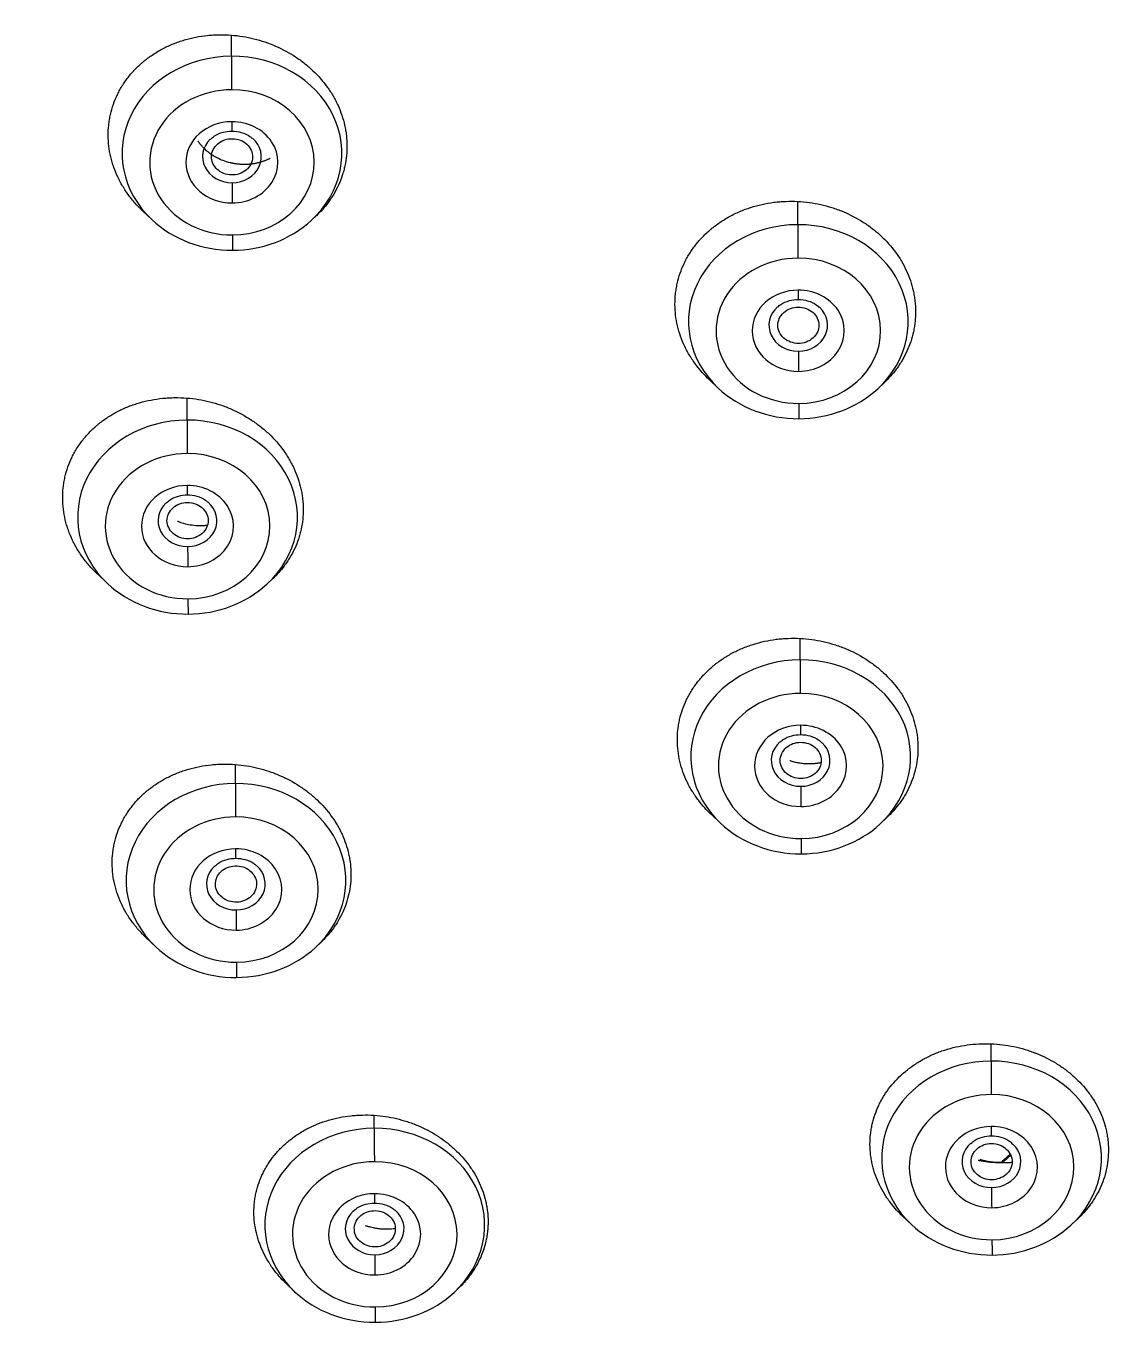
# Model space of a CAD drawing. Header units: millimetres. Extents: x 2433 to 4809, y -10272 to -6912.
# Drawn here: x 3208.1 to 3226.53, y -8405.67 to -8383.45 of the extents above; entities that cross this region are included whole.
import ezdxf

# ---------------------------------------------------------------- set-up
doc = ezdxf.new("R2010")
doc.units = ezdxf.units.MM
doc.layers.add('DIM', color=3, linetype='Continuous', lineweight=13)
doc.styles.add('ARIAL', font='arial.ttf')
doc.dimstyles.get("Standard").update_dxf_attribs({"dimtxt": 15, "dimasz": 15, "dimexe": 0.18, "dimexo": 0.0625, "dimgap": 4, "dimtad": 0, "dimtih": 1, "dimtoh": 1, "dimdec": 1, "dimdsep": 46, "dimtxsty": 'ARIAL', "dimcen": 0, "dimclrd": 3, "dimclre": 3, "dimclrt": 3, "dimadec": 0, "dimazin": 0, "dimtfac": 1, "dimtdec": 1, "dimtofl": 0, "dimtmove": 0, "dimatfit": 3, "dimfxl": 1, "dimtolj": 1, "dimtzin": 0, "dimarcsym": 0})

# ---------------------------------------------------------------- blocks, each defined once
blk = doc.blocks.new('*D43')
at = {"layer": 'Defpoints', "color": 0, "transparency": 16777216}
for p in [(3193.999, -7897.186), (3599.118, -9941.356), (3679.627, -9941.356)]:
    blk.add_point(p, dxfattribs=at)
at = {"layer": 'DIM', "color": 3, "lineweight": -2, "transparency": 16777216}
for p, q in [((3194.062, -7897.186), (3679.807, -7897.186)), ((3679.627, -7915.186), (3679.627, -8902.472)), ((3679.627, -9923.356), (3679.627, -8936.071)), ((3599.18, -9941.356), (3679.807, -9941.356))]:
    blk.add_line(p, q, dxfattribs=at)
at = {"layer": 'DIM', "color": 3, "transparency": 16777216}
for points in [[(3676.627, -7915.186), (3682.627, -7915.186), (3679.627, -7897.186)], [(3676.627, -9923.356), (3682.627, -9923.356), (3679.627, -9941.356)]]:
    blk.add_solid(points, dxfattribs=at)
at = {"layer": 'DIM', "color": 3, "transparency": 16777216, "insert": (3679.627, -8919.271), "char_height": 18, "attachment_point": 5, "style": 'ARIAL'}
blk.add_mtext('\\A1;(2280)', dxfattribs=at)

msp = doc.modelspace()

# ---------------------------------------------------------------- linework, layer by layer
at = {"linetype": 'Continuous', "lineweight": 13}
for p, q in [((3211.598, -8383.961), (3211.598, -8383.6)), ((3221.235, -8386.827), (3221.234, -8386.431)), ((3210.842, -8390.153), (3210.842, -8389.778)), ((3221.276, -8394.234), (3221.275, -8393.869)), ((3211.666, -8396.338), (3211.665, -8396.015)), ((3224.523, -8401.064), (3224.523, -8400.769)), ((3214.028, -8402.207), (3214.027, -8401.985)), ((3224.858, -8402.667), (3224.735, -8402.777))]:
    msp.add_line(p, q, dxfattribs=at)
at = {"linetype": 'Continuous', "lineweight": 18}
for p, q in [((3210.095, -8386.601), (3210.244, -8386.741)), ((3212.97, -8386.741), (3213.041, -8386.675)), ((3219.731, -8389.467), (3219.881, -8389.608)), ((3222.607, -8389.608), (3222.703, -8389.519)), ((3209.322, -8392.777), (3209.488, -8392.934)), ((3212.214, -8392.934), (3212.299, -8392.855)), ((3219.764, -8396.867), (3219.922, -8397.015)), ((3222.648, -8397.015), (3222.751, -8396.919)), ((3210.154, -8398.971), (3210.312, -8399.119)), ((3213.038, -8399.119), (3213.117, -8399.045)), ((3224.85, -8402.651), (3224.706, -8402.779)), ((3223.025, -8403.708), (3223.169, -8403.845)), ((3225.895, -8403.845), (3225.999, -8403.748)), ((3212.546, -8404.868), (3212.674, -8404.988)), ((3215.4, -8404.988), (3215.46, -8404.931))]:
    msp.add_line(p, q, dxfattribs=at)
at = {"linetype": 'Continuous', "lineweight": 13}
for centre, major_axis, ratio, start_param, end_param in [((3211.607, -8385.611), (-1.87, 0), 0.882948, 4.717224, 7.037094), ((3211.607, -8385.611), (-1.87, 0), 0.882948, 2.377964, 4.717224), ((3211.601, -8384.295), (0.002, -0.5), 0.00227, 3.979346, 5.201076), ((3211.607, -8385.766), (1.4, 0), 0.882948, 1.575631, 4.717224), ((3211.607, -8385.766), (1.4, 0), 0.882948, 4.717224, 7.858816), ((3211.606, -8385.765), (-0.783, 0), 0.882948, 4.717224, 7.858816), ((3211.606, -8385.765), (-0.783, 0), 0.882948, 1.575631, 4.717224), ((3211.602, -8384.933), (0.001, -0.3), 0.00227, 5.201076, 6.276176), ((3211.61, -8386.315), (-0.001, 0.3), 0.00227, 0.828524, 2.059484), ((3221.244, -8388.478), (-1.87, 0), 0.882948, 4.717224, 7.037094), ((3221.244, -8388.478), (-1.87, 0), 0.882948, 2.377964, 4.717224), ((3221.237, -8387.162), (0.002, -0.5), 0.00227, 3.979346, 5.201076), ((3211.614, -8386.767), (-0.002, 0.5), 0.00227, 2.059484, 3.281214), ((3221.244, -8388.633), (1.4, 0), 0.882948, 1.575631, 4.717224), ((3221.244, -8388.633), (1.4, 0), 0.882948, 4.717224, 7.858816), ((3221.243, -8388.632), (-0.783, 0), 0.882948, 4.717224, 7.858816), ((3221.243, -8388.632), (-0.783, 0), 0.882948, 1.575631, 4.717224), ((3221.239, -8387.8), (0.001, -0.3), 0.00227, 5.201076, 6.276176), ((3221.247, -8389.182), (-0.001, 0.3), 0.00227, 0.828524, 2.059484), ((3221.251, -8389.634), (-0.002, 0.5), 0.00227, 2.059484, 3.281214), ((3210.851, -8391.804), (-1.87, 0), 0.882948, 4.717224, 7.037094), ((3210.851, -8391.804), (-1.87, 0), 0.882948, 2.377964, 4.717224), ((3210.845, -8390.487), (0.002, -0.5), 0.00227, 3.979346, 5.201076), ((3210.851, -8391.958), (1.4, 0), 0.882948, 1.575631, 4.717224), ((3210.851, -8391.958), (1.4, 0), 0.882948, 4.717224, 7.858816), ((3210.85, -8391.957), (-0.783, 0), 0.882948, 4.717224, 7.858816), ((3210.85, -8391.957), (-0.783, 0), 0.882948, 1.575631, 4.717224), ((3210.846, -8391.125), (0.001, -0.3), 0.00227, 5.201076, 6.276176), ((3210.854, -8392.508), (-0.001, 0.3), 0.00227, 0.828524, 2.059484), ((3210.858, -8392.959), (-0.002, 0.5), 0.00227, 2.059484, 3.281214), ((3221.285, -8395.885), (-1.87, 0), 0.882948, 4.717224, 7.037094), ((3221.285, -8395.885), (-1.87, 0), 0.882948, 2.377964, 4.717224), ((3221.278, -8394.569), (0.002, -0.5), 0.00227, 3.979346, 5.201076), ((3221.285, -8396.04), (1.4, 0), 0.882948, 1.575631, 4.717224), ((3221.285, -8396.04), (1.4, 0), 0.882948, 4.717224, 7.858816), ((3221.283, -8396.039), (-0.783, 0), 0.882948, 4.717224, 7.858816), ((3221.283, -8396.039), (-0.783, 0), 0.882948, 1.575631, 4.717224), ((3221.279, -8395.207), (0.001, -0.3), 0.00227, 5.201076, 6.276176), ((3211.675, -8397.989), (-1.87, 0), 0.882948, 4.717224, 7.037094), ((3211.675, -8397.989), (-1.87, 0), 0.882948, 2.377964, 4.717224), ((3211.668, -8396.673), (0.002, -0.5), 0.00227, 3.979346, 5.201076), ((3221.287, -8396.589), (-0.001, 0.3), 0.00227, 0.828524, 2.059484), ((3211.675, -8398.144), (1.4, 0), 0.882948, 1.575631, 4.717224), ((3211.675, -8398.144), (1.4, 0), 0.882948, 4.717224, 7.858816), ((3221.292, -8397.041), (-0.002, 0.5), 0.00227, 2.059484, 3.281214), ((3211.673, -8398.143), (-0.783, 0), 0.882948, 4.717224, 7.858816), ((3211.673, -8398.143), (-0.783, 0), 0.882948, 1.575631, 4.717224), ((3211.669, -8397.311), (0.001, -0.3), 0.00227, 5.201076, 6.276176), ((3211.677, -8398.693), (-0.001, 0.3), 0.00227, 0.828524, 2.059484), ((3211.682, -8399.145), (-0.002, 0.5), 0.00227, 2.059484, 3.281214), ((3224.532, -8402.714), (-1.87, 0), 0.882948, 4.717224, 7.037094), ((3224.532, -8402.714), (-1.87, 0), 0.882948, 2.377964, 4.717224), ((3224.526, -8401.398), (0.002, -0.5), 0.00227, 3.979346, 5.201076), ((3224.532, -8402.869), (1.4, 0), 0.882948, 4.717224, 7.858816), ((3224.532, -8402.869), (1.4, 0), 0.882948, 1.575631, 4.717224), ((3214.037, -8403.858), (-1.87, 0), 0.882948, 4.717224, 7.037094), ((3214.037, -8403.858), (-1.87, 0), 0.882948, 2.377964, 4.717224), ((3214.03, -8402.541), (0.002, -0.5), 0.00227, 3.979346, 5.201076), ((3224.53, -8402.868), (-0.783, 0), 0.882948, 4.717224, 7.858816), ((3224.53, -8402.868), (-0.783, 0), 0.882948, 1.575631, 4.717224), ((3224.527, -8402.036), (0.001, -0.3), 0.00227, 5.201076, 6.276176), ((3214.037, -8404.012), (1.4, 0), 0.882948, 1.575631, 4.717224), ((3214.037, -8404.012), (1.4, 0), 0.882948, 4.717224, 7.858816), ((3214.035, -8404.012), (-0.783, 0), 0.882948, 4.717224, 7.858816), ((3214.035, -8404.012), (-0.783, 0), 0.882948, 1.575631, 4.717224), ((3214.031, -8403.18), (0.001, -0.3), 0.00227, 5.201076, 6.276176), ((3224.534, -8403.419), (-0.001, 0.3), 0.00227, 0.828524, 2.059484), ((3224.539, -8403.87), (-0.002, 0.5), 0.00227, 2.059484, 3.281214), ((3214.039, -8404.562), (-0.001, 0.3), 0.00227, 0.828524, 2.059484), ((3214.044, -8405.013), (-0.002, 0.5), 0.00227, 2.059484, 3.281214)]:
    msp.add_ellipse(centre, major_axis=major_axis, ratio=ratio, start_param=start_param, end_param=end_param, dxfattribs=at)
at = {"linetype": 'Continuous', "lineweight": 18}
for centre, major_axis, start_param, end_param in [((3211.606, -8385.671), (-0.5, 0), 5.53772, 7.858816), ((3211.606, -8385.671), (-0.5, 0), 1.575631, 3.936194), ((3211.607, -8385.611), (-1.87, 0), 0.753908, 1.575631), ((3211.607, -8385.611), (-1.87, 0), 1.575631, 2.377964), ((3221.243, -8388.538), (0.5, 0), 2.349395, 4.717224), ((3221.243, -8388.538), (0.5, 0), 4.717224, 7.03081), ((3221.244, -8388.478), (-1.87, 0), 0.753908, 1.575631), ((3221.244, -8388.478), (-1.87, 0), 1.575631, 2.377964), ((3210.85, -8391.864), (-0.5, 0), 5.53772, 7.858816), ((3210.85, -8391.864), (-0.5, 0), 1.575631, 3.936194), ((3210.851, -8391.804), (-1.87, 0), 0.753908, 1.575631), ((3210.851, -8391.804), (-1.87, 0), 1.575631, 2.377964), ((3221.283, -8395.945), (0.5, 0), 2.349395, 4.717224), ((3221.283, -8395.945), (0.5, 0), 4.717224, 7.03081), ((3221.285, -8395.885), (-1.87, 0), 0.753908, 1.575631), ((3221.285, -8395.885), (-1.87, 0), 1.575631, 2.377964), ((3211.673, -8398.049), (-0.5, 0), 5.53772, 7.858816), ((3211.673, -8398.049), (-0.5, 0), 1.575631, 3.936194), ((3211.675, -8397.989), (-1.87, 0), 0.753908, 1.575631), ((3211.675, -8397.989), (-1.87, 0), 1.575631, 2.377964), ((3224.53, -8402.775), (0.5, 0), 2.349395, 4.717224), ((3224.53, -8402.775), (0.5, 0), 4.717224, 7.03081), ((3214.035, -8403.918), (-0.5, 0), 5.53772, 7.858816), ((3214.035, -8403.918), (-0.5, 0), 1.575631, 3.936194), ((3224.532, -8402.714), (-1.87, 0), 0.753908, 1.575631), ((3224.532, -8402.714), (-1.87, 0), 1.575631, 2.377964), ((3214.037, -8403.858), (-1.87, 0), 0.753908, 1.575631), ((3214.037, -8403.858), (-1.87, 0), 1.575631, 2.377964)]:
    msp.add_ellipse(centre, major_axis=major_axis, ratio=0.882948, start_param=start_param, end_param=end_param, dxfattribs=at)
for points, knots in [([(3210.094, -8386.6), (3210.059, -8386.567), (3209.98, -8386.487), (3209.908, -8386.402), (3209.849, -8386.325), (3209.83, -8386.299), (3209.793, -8386.245), (3209.776, -8386.218), (3209.726, -8386.136), (3209.666, -8386.025), (3209.618, -8385.91), (3209.587, -8385.822), (3209.572, -8385.778), (3209.56, -8385.733), (3209.552, -8385.703), (3209.548, -8385.688), (3209.53, -8385.613), (3209.509, -8385.492), (3209.498, -8385.311), (3209.503, -8385.191), (3209.513, -8385.1), (3209.517, -8385.07), (3209.527, -8385.01), (3209.533, -8384.981), (3209.553, -8384.893), (3209.586, -8384.777), (3209.632, -8384.666), (3209.672, -8384.584), (3209.686, -8384.557), (3209.715, -8384.504), (3209.731, -8384.477), (3209.78, -8384.4), (3209.851, -8384.3), (3209.933, -8384.208), (3209.998, -8384.142), (3210.032, -8384.11), (3210.068, -8384.079), (3210.092, -8384.058), (3210.104, -8384.048), (3210.165, -8383.998), (3210.268, -8383.923), (3210.433, -8383.827), (3210.551, -8383.772), (3210.642, -8383.735), (3210.673, -8383.724), (3210.736, -8383.702), (3210.767, -8383.692), (3210.862, -8383.664), (3210.99, -8383.632), (3211.122, -8383.613), (3211.223, -8383.602), (3211.256, -8383.599), (3211.324, -8383.595), (3211.358, -8383.594), (3211.461, -8383.593), (3211.529, -8383.595), (3211.598, -8383.6)], [0, 0, 0, 0, 0.030579, 0.072728, 0.072728, 0.093802, 0.093802, 0.114876, 0.114876, 0.157025, 0.199174, 0.199174, 0.220248, 0.230785, 0.230785, 0.241323, 0.241323, 0.283471, 0.32562, 0.367769, 0.367769, 0.388843, 0.388843, 0.409918, 0.409918, 0.452066, 0.494215, 0.494215, 0.515289, 0.515289, 0.536364, 0.536364, 0.578513, 0.620661, 0.620661, 0.641736, 0.652273, 0.652273, 0.66281, 0.66281, 0.704959, 0.747108, 0.789256, 0.789256, 0.810331, 0.810331, 0.831405, 0.831405, 0.873554, 0.915703, 0.915703, 0.936777, 0.936777, 0.957851, 0.957851, 1, 1, 1, 1]), ([(3211.598, -8383.6), (3211.728, -8383.61), (3211.856, -8383.63), (3212.106, -8383.692), (3212.229, -8383.734), (3212.468, -8383.838), (3212.581, -8383.899), (3212.74, -8384.004), (3212.792, -8384.041), (3212.866, -8384.101), (3212.891, -8384.121), (3212.939, -8384.163), (3212.962, -8384.184), (3213.076, -8384.292), (3213.157, -8384.386), (3213.264, -8384.534), (3213.297, -8384.586), (3213.343, -8384.665), (3213.358, -8384.692), (3213.386, -8384.745), (3213.399, -8384.772), (3213.46, -8384.908), (3213.498, -8385.02), (3213.53, -8385.163), (3213.536, -8385.192), (3213.546, -8385.25), (3213.55, -8385.279), (3213.56, -8385.366), (3213.563, -8385.424), (3213.564, -8385.597), (3213.553, -8385.711), (3213.522, -8385.853), (3213.516, -8385.881), (3213.5, -8385.937), (3213.492, -8385.964), (3213.465, -8386.046), (3213.423, -8386.153), (3213.369, -8386.255), (3213.324, -8386.331), (3213.309, -8386.355), (3213.276, -8386.404), (3213.259, -8386.428), (3213.182, -8386.531), (3213.116, -8386.605), (3213.043, -8386.674)], [0, 0, 0, 0, 0.084443, 0.084443, 0.168887, 0.168887, 0.25333, 0.25333, 0.295552, 0.295552, 0.316663, 0.316663, 0.337774, 0.337774, 0.422217, 0.422217, 0.464439, 0.464439, 0.48555, 0.48555, 0.506661, 0.506661, 0.591104, 0.591104, 0.612215, 0.612215, 0.633326, 0.633326, 0.675547, 0.675547, 0.759991, 0.759991, 0.781102, 0.781102, 0.802212, 0.802212, 0.844434, 0.886656, 0.886656, 0.907767, 0.907767, 0.928878, 0.928878, 1, 1, 1, 1]), ([(3212.256, -8385.699), (3212.253, -8385.7), (3212.244, -8385.705), (3212.23, -8385.712), (3212.213, -8385.719), (3212.195, -8385.727), (3212.178, -8385.734), (3212.16, -8385.741), (3212.142, -8385.747), (3212.124, -8385.754), (3212.106, -8385.759), (3212.088, -8385.765), (3212.069, -8385.77), (3212.05, -8385.775), (3212.032, -8385.779), (3212.013, -8385.783), (3211.994, -8385.787), (3211.975, -8385.79), (3211.956, -8385.793), (3211.937, -8385.796), (3211.918, -8385.798), (3211.898, -8385.8), (3211.879, -8385.801), (3211.86, -8385.802), (3211.841, -8385.803), (3211.822, -8385.803), (3211.803, -8385.803), (3211.784, -8385.802), (3211.765, -8385.802), (3211.746, -8385.8), (3211.727, -8385.799), (3211.708, -8385.797), (3211.69, -8385.795), (3211.671, -8385.792), (3211.652, -8385.789), (3211.633, -8385.786), (3211.614, -8385.782), (3211.596, -8385.778), (3211.542, -8385.766), (3211.459, -8385.74), (3211.356, -8385.694), (3211.269, -8385.642), (3211.198, -8385.59), (3211.143, -8385.54), (3211.1, -8385.496), (3211.07, -8385.459), (3211.049, -8385.433), (3211.037, -8385.416), (3211.032, -8385.408), (3211.031, -8385.406)], [0, 0, 0, 0, 0.007893, 0.02171, 0.035559, 0.049436, 0.063338, 0.07726, 0.091199, 0.105152, 0.119112, 0.133077, 0.14704, 0.160998, 0.174944, 0.188873, 0.202781, 0.216662, 0.230509, 0.244319, 0.258083, 0.271801, 0.285477, 0.299117, 0.312724, 0.326305, 0.339865, 0.353409, 0.366942, 0.380467, 0.393991, 0.407517, 0.421049, 0.434592, 0.44815, 0.461726, 0.475323, 0.488946, 0.502597, 0.593007, 0.67468, 0.748273, 0.813652, 0.869824, 0.916128, 0.952246, 0.97806, 0.993539, 1, 1, 1, 1]), ([(3211.244, -8385.375), (3211.263, -8385.353), (3211.32, -8385.301), (3211.449, -8385.247), (3211.551, -8385.234), (3211.603, -8385.233)], [0, 0, 0, 0, 0.24821, 0.643629, 1, 1, 1, 1]), ([(3211.603, -8385.233), (3211.661, -8385.234), (3211.769, -8385.249), (3211.893, -8385.302), (3211.941, -8385.348), (3211.953, -8385.362)], [0, 0, 0, 0, 0.410705, 0.836907, 1, 1, 1, 1]), ([(3219.73, -8389.466), (3219.649, -8389.39), (3219.575, -8389.309), (3219.49, -8389.196), (3219.471, -8389.17), (3219.444, -8389.131), (3219.435, -8389.117), (3219.418, -8389.09), (3219.375, -8389.023), (3219.308, -8388.899), (3219.261, -8388.785), (3219.22, -8388.668), (3219.202, -8388.609), (3219.174, -8388.489), (3219.153, -8388.368), (3219.142, -8388.188), (3219.148, -8388.067), (3219.156, -8387.992), (3219.157, -8387.977), (3219.161, -8387.947), (3219.164, -8387.932), (3219.171, -8387.887), (3219.177, -8387.857), (3219.21, -8387.71), (3219.249, -8387.596), (3219.314, -8387.459), (3219.328, -8387.432), (3219.358, -8387.378), (3219.373, -8387.351), (3219.422, -8387.272), (3219.492, -8387.172), (3219.614, -8387.031), (3219.707, -8386.945), (3219.768, -8386.894), (3219.78, -8386.884), (3219.805, -8386.864), (3219.843, -8386.834), (3219.882, -8386.806), (3219.961, -8386.752), (3220.071, -8386.685), (3220.188, -8386.629), (3220.279, -8386.59), (3220.31, -8386.577), (3220.372, -8386.554), (3220.404, -8386.543), (3220.562, -8386.493), (3220.692, -8386.464), (3220.859, -8386.442), (3220.893, -8386.439), (3220.961, -8386.433), (3220.995, -8386.431), (3221.097, -8386.427), (3221.166, -8386.427), (3221.234, -8386.431)], [0, 0, 0, 0, 0.071887, 0.071887, 0.09298, 0.09298, 0.103527, 0.103527, 0.114074, 0.156261, 0.198448, 0.198448, 0.240634, 0.240634, 0.282821, 0.325008, 0.367195, 0.367195, 0.377742, 0.377742, 0.388289, 0.388289, 0.409382, 0.409382, 0.493756, 0.493756, 0.51485, 0.51485, 0.535943, 0.535943, 0.57813, 0.620317, 0.662504, 0.662504, 0.673051, 0.673051, 0.683598, 0.704691, 0.704691, 0.746878, 0.789065, 0.789065, 0.810159, 0.810159, 0.831252, 0.831252, 0.915626, 0.915626, 0.93672, 0.93672, 0.957813, 0.957813, 1, 1, 1, 1]), ([(3221.234, -8386.431), (3221.367, -8386.438), (3221.497, -8386.456), (3221.689, -8386.498), (3221.752, -8386.515), (3221.846, -8386.545), (3221.877, -8386.555), (3221.938, -8386.578), (3221.969, -8386.59), (3222.122, -8386.653), (3222.237, -8386.713), (3222.4, -8386.816), (3222.452, -8386.853), (3222.528, -8386.912), (3222.553, -8386.932), (3222.602, -8386.973), (3222.626, -8386.994), (3222.742, -8387.102), (3222.825, -8387.195), (3222.934, -8387.345), (3222.968, -8387.396), (3223.03, -8387.503), (3223.059, -8387.556), (3223.134, -8387.721), (3223.172, -8387.833), (3223.205, -8387.978), (3223.211, -8388.008), (3223.221, -8388.066), (3223.225, -8388.096), (3223.235, -8388.184), (3223.242, -8388.301), (3223.237, -8388.417), (3223.228, -8388.504), (3223.224, -8388.533), (3223.215, -8388.591), (3223.209, -8388.62), (3223.178, -8388.764), (3223.141, -8388.875), (3223.068, -8389.035), (3223.04, -8389.087), (3222.994, -8389.164), (3222.978, -8389.189), (3222.945, -8389.239), (3222.928, -8389.264), (3222.848, -8389.37), (3222.78, -8389.446), (3222.704, -8389.517)], [0, 0, 0, 0, 0.08436, 0.08436, 0.12654, 0.12654, 0.147629, 0.147629, 0.168719, 0.168719, 0.253079, 0.253079, 0.295259, 0.295259, 0.316349, 0.316349, 0.337439, 0.337439, 0.421799, 0.421799, 0.463978, 0.463978, 0.506158, 0.506158, 0.590518, 0.590518, 0.611608, 0.611608, 0.632698, 0.632698, 0.674878, 0.717058, 0.717058, 0.738147, 0.738147, 0.759237, 0.759237, 0.843597, 0.843597, 0.885777, 0.885777, 0.906867, 0.906867, 0.927957, 0.927957, 1, 1, 1, 1]), ([(3220.895, -8388.23), (3220.911, -8388.212), (3220.963, -8388.165), (3221.087, -8388.115), (3221.188, -8388.101), (3221.24, -8388.1)], [0, 0, 0, 0, 0.206446, 0.623832, 1, 1, 1, 1]), ([(3221.24, -8388.1), (3221.298, -8388.1), (3221.406, -8388.115), (3221.536, -8388.172), (3221.589, -8388.223), (3221.604, -8388.242)], [0, 0, 0, 0, 0.388964, 0.792604, 1, 1, 1, 1]), ([(3209.32, -8392.776), (3209.287, -8392.744), (3209.208, -8392.665), (3209.136, -8392.58), (3209.077, -8392.503), (3209.058, -8392.477), (3209.021, -8392.423), (3209.003, -8392.396), (3208.953, -8392.314), (3208.892, -8392.202), (3208.844, -8392.087), (3208.813, -8391.998), (3208.798, -8391.954), (3208.785, -8391.909), (3208.777, -8391.879), (3208.774, -8391.864), (3208.756, -8391.788), (3208.734, -8391.667), (3208.723, -8391.485), (3208.729, -8391.364), (3208.738, -8391.274), (3208.743, -8391.243), (3208.753, -8391.184), (3208.759, -8391.154), (3208.779, -8391.066), (3208.812, -8390.95), (3208.859, -8390.839), (3208.899, -8390.757), (3208.913, -8390.73), (3208.943, -8390.676), (3208.959, -8390.65), (3209.008, -8390.572), (3209.08, -8390.473), (3209.163, -8390.381), (3209.229, -8390.315), (3209.263, -8390.283), (3209.299, -8390.252), (3209.323, -8390.231), (3209.335, -8390.221), (3209.397, -8390.171), (3209.501, -8390.097), (3209.667, -8390), (3209.786, -8389.946), (3209.878, -8389.91), (3209.91, -8389.898), (3209.972, -8389.877), (3210.004, -8389.867), (3210.1, -8389.839), (3210.229, -8389.808), (3210.363, -8389.789), (3210.464, -8389.778), (3210.498, -8389.776), (3210.566, -8389.772), (3210.601, -8389.771), (3210.704, -8389.77), (3210.773, -8389.772), (3210.842, -8389.778)], [0, 0, 0, 0, 0.029515, 0.07171, 0.07171, 0.092808, 0.092808, 0.113905, 0.113905, 0.1561, 0.198295, 0.198295, 0.219393, 0.229942, 0.229942, 0.24049, 0.24049, 0.282685, 0.32488, 0.367075, 0.367075, 0.388173, 0.388173, 0.40927, 0.40927, 0.451465, 0.49366, 0.49366, 0.514758, 0.514758, 0.535855, 0.535855, 0.57805, 0.620245, 0.620245, 0.641343, 0.651891, 0.651891, 0.66244, 0.66244, 0.704635, 0.74683, 0.789025, 0.789025, 0.810123, 0.810123, 0.83122, 0.83122, 0.873415, 0.91561, 0.91561, 0.936708, 0.936708, 0.957805, 0.957805, 1, 1, 1, 1]), ([(3210.842, -8389.778), (3210.973, -8389.788), (3211.102, -8389.809), (3211.291, -8389.857), (3211.353, -8389.875), (3211.476, -8389.917), (3211.537, -8389.941), (3211.718, -8390.019), (3211.831, -8390.081), (3211.992, -8390.187), (3212.043, -8390.224), (3212.118, -8390.284), (3212.143, -8390.304), (3212.191, -8390.346), (3212.215, -8390.367), (3212.329, -8390.476), (3212.411, -8390.57), (3212.518, -8390.719), (3212.552, -8390.77), (3212.598, -8390.85), (3212.613, -8390.877), (3212.641, -8390.93), (3212.654, -8390.958), (3212.716, -8391.094), (3212.754, -8391.206), (3212.786, -8391.349), (3212.792, -8391.378), (3212.801, -8391.436), (3212.806, -8391.465), (3212.816, -8391.552), (3212.819, -8391.61), (3212.82, -8391.783), (3212.808, -8391.897), (3212.778, -8392.039), (3212.771, -8392.067), (3212.755, -8392.123), (3212.747, -8392.15), (3212.72, -8392.232), (3212.677, -8392.339), (3212.623, -8392.441), (3212.578, -8392.516), (3212.563, -8392.541), (3212.53, -8392.589), (3212.512, -8392.613), (3212.436, -8392.714), (3212.371, -8392.786), (3212.3, -8392.853)], [0, 0, 0, 0, 0.08459, 0.08459, 0.126885, 0.126885, 0.16918, 0.16918, 0.25377, 0.25377, 0.296064, 0.296064, 0.317212, 0.317212, 0.338359, 0.338359, 0.422949, 0.422949, 0.465244, 0.465244, 0.486392, 0.486392, 0.507539, 0.507539, 0.592129, 0.592129, 0.613276, 0.613276, 0.634424, 0.634424, 0.676719, 0.676719, 0.761309, 0.761309, 0.782456, 0.782456, 0.803604, 0.803604, 0.845898, 0.888193, 0.888193, 0.909341, 0.909341, 0.930488, 0.930488, 1, 1, 1, 1]), ([(3210.488, -8391.568), (3210.507, -8391.545), (3210.564, -8391.494), (3210.693, -8391.44), (3210.795, -8391.426), (3210.847, -8391.425)], [0, 0, 0, 0, 0.24821, 0.643629, 1, 1, 1, 1]), ([(3210.847, -8391.425), (3210.905, -8391.426), (3211.013, -8391.441), (3211.137, -8391.494), (3211.185, -8391.54), (3211.197, -8391.554)], [0, 0, 0, 0, 0.410705, 0.836907, 1, 1, 1, 1]), ([(3211.191, -8391.945), (3211.186, -8391.946), (3211.175, -8391.947), (3211.157, -8391.949), (3211.139, -8391.95), (3211.12, -8391.951), (3211.101, -8391.952), (3211.082, -8391.953), (3211.063, -8391.953), (3211.043, -8391.952), (3210.988, -8391.951), (3210.902, -8391.942), (3210.789, -8391.918), (3210.718, -8391.893), (3210.684, -8391.879), (3210.681, -8391.878)], [0, 0, 0, 0, 0.028816, 0.065193, 0.101587, 0.13801, 0.174472, 0.210983, 0.247553, 0.28419, 0.320903, 0.564056, 0.783708, 0.981631, 1, 1, 1, 1]), ([(3219.763, -8396.866), (3219.685, -8396.793), (3219.614, -8396.714), (3219.53, -8396.605), (3219.511, -8396.58), (3219.484, -8396.54), (3219.475, -8396.527), (3219.458, -8396.5), (3219.415, -8396.434), (3219.348, -8396.311), (3219.277, -8396.141), (3219.243, -8396.023), (3219.215, -8395.904), (3219.204, -8395.844), (3219.19, -8395.725), (3219.182, -8395.606), (3219.188, -8395.487), (3219.196, -8395.412), (3219.198, -8395.397), (3219.202, -8395.368), (3219.205, -8395.353), (3219.212, -8395.308), (3219.218, -8395.279), (3219.251, -8395.133), (3219.29, -8395.02), (3219.355, -8394.884), (3219.369, -8394.858), (3219.399, -8394.804), (3219.414, -8394.778), (3219.463, -8394.7), (3219.534, -8394.6), (3219.656, -8394.462), (3219.748, -8394.377), (3219.809, -8394.326), (3219.821, -8394.316), (3219.846, -8394.296), (3219.884, -8394.267), (3219.923, -8394.239), (3220.002, -8394.186), (3220.112, -8394.12), (3220.229, -8394.064), (3220.32, -8394.025), (3220.351, -8394.013), (3220.413, -8393.99), (3220.445, -8393.98), (3220.603, -8393.93), (3220.733, -8393.901), (3220.9, -8393.88), (3220.934, -8393.877), (3221.001, -8393.871), (3221.035, -8393.869), (3221.138, -8393.865), (3221.206, -8393.866), (3221.275, -8393.869)], [0, 0, 0, 0, 0.069964, 0.069964, 0.091101, 0.091101, 0.10167, 0.10167, 0.112238, 0.154513, 0.196787, 0.239062, 0.239062, 0.281336, 0.281336, 0.32361, 0.365885, 0.365885, 0.376453, 0.376453, 0.387022, 0.387022, 0.408159, 0.408159, 0.492708, 0.492708, 0.513845, 0.513845, 0.534982, 0.534982, 0.577256, 0.619531, 0.661805, 0.661805, 0.672374, 0.672374, 0.682942, 0.704079, 0.704079, 0.746354, 0.788628, 0.788628, 0.809765, 0.809765, 0.830903, 0.830903, 0.915451, 0.915451, 0.936588, 0.936588, 0.957726, 0.957726, 1, 1, 1, 1]), ([(3221.275, -8393.869), (3221.408, -8393.876), (3221.538, -8393.894), (3221.729, -8393.937), (3221.793, -8393.954), (3221.886, -8393.983), (3221.917, -8393.993), (3221.979, -8394.016), (3222.01, -8394.027), (3222.163, -8394.09), (3222.278, -8394.149), (3222.44, -8394.252), (3222.493, -8394.288), (3222.569, -8394.347), (3222.594, -8394.367), (3222.643, -8394.408), (3222.667, -8394.429), (3222.783, -8394.536), (3222.866, -8394.628), (3222.957, -8394.751), (3222.974, -8394.776), (3223.008, -8394.827), (3223.025, -8394.853), (3223.071, -8394.932), (3223.1, -8394.986), (3223.175, -8395.148), (3223.213, -8395.26), (3223.246, -8395.403), (3223.252, -8395.432), (3223.262, -8395.49), (3223.266, -8395.519), (3223.276, -8395.606), (3223.283, -8395.722), (3223.277, -8395.837), (3223.268, -8395.923), (3223.264, -8395.952), (3223.255, -8396.009), (3223.25, -8396.038), (3223.219, -8396.18), (3223.181, -8396.289), (3223.108, -8396.448), (3223.08, -8396.499), (3223.042, -8396.563), (3223.034, -8396.575), (3223.018, -8396.6), (3223.01, -8396.613), (3222.985, -8396.65), (3222.968, -8396.674), (3222.891, -8396.776), (3222.825, -8396.849), (3222.752, -8396.917)], [0, 0, 0, 0, 0.084572, 0.084572, 0.126858, 0.126858, 0.148001, 0.148001, 0.169144, 0.169144, 0.253716, 0.253716, 0.296002, 0.296002, 0.317145, 0.317145, 0.338288, 0.338288, 0.42286, 0.42286, 0.444003, 0.444003, 0.465146, 0.465146, 0.507432, 0.507432, 0.592004, 0.592004, 0.613147, 0.613147, 0.63429, 0.63429, 0.676576, 0.718862, 0.718862, 0.740005, 0.740005, 0.761148, 0.761148, 0.84572, 0.84572, 0.888006, 0.888006, 0.898577, 0.898577, 0.909149, 0.909149, 0.930292, 0.930292, 1, 1, 1, 1]), ([(3220.935, -8395.637), (3220.951, -8395.619), (3221.003, -8395.572), (3221.127, -8395.521), (3221.229, -8395.508), (3221.281, -8395.507)], [0, 0, 0, 0, 0.206446, 0.623832, 1, 1, 1, 1]), ([(3221.281, -8395.507), (3221.338, -8395.507), (3221.446, -8395.522), (3221.576, -8395.579), (3221.629, -8395.63), (3221.644, -8395.649)], [0, 0, 0, 0, 0.388964, 0.792604, 1, 1, 1, 1]), ([(3210.153, -8398.969), (3210.121, -8398.939), (3210.044, -8398.863), (3209.975, -8398.781), (3209.916, -8398.704), (3209.897, -8398.679), (3209.861, -8398.626), (3209.843, -8398.599), (3209.793, -8398.518), (3209.733, -8398.408), (3209.685, -8398.294), (3209.654, -8398.207), (3209.64, -8398.163), (3209.627, -8398.119), (3209.619, -8398.089), (3209.616, -8398.074), (3209.598, -8398), (3209.577, -8397.88), (3209.565, -8397.701), (3209.571, -8397.582), (3209.581, -8397.493), (3209.585, -8397.463), (3209.595, -8397.404), (3209.601, -8397.375), (3209.621, -8397.288), (3209.654, -8397.174), (3209.701, -8397.064), (3209.74, -8396.983), (3209.754, -8396.957), (3209.784, -8396.904), (3209.8, -8396.878), (3209.849, -8396.801), (3209.92, -8396.703), (3210.002, -8396.613), (3210.067, -8396.547), (3210.101, -8396.516), (3210.136, -8396.485), (3210.16, -8396.465), (3210.173, -8396.455), (3210.234, -8396.405), (3210.336, -8396.332), (3210.501, -8396.236), (3210.619, -8396.183), (3210.71, -8396.147), (3210.741, -8396.135), (3210.804, -8396.114), (3210.835, -8396.104), (3210.993, -8396.058), (3211.123, -8396.033), (3211.291, -8396.016), (3211.324, -8396.013), (3211.392, -8396.01), (3211.426, -8396.008), (3211.529, -8396.007), (3211.597, -8396.009), (3211.665, -8396.015)], [0, 0, 0, 0, 0.028306, 0.070553, 0.070553, 0.091677, 0.091677, 0.112801, 0.112801, 0.155049, 0.197296, 0.197296, 0.21842, 0.228982, 0.228982, 0.239544, 0.239544, 0.281791, 0.324039, 0.366286, 0.366286, 0.38741, 0.38741, 0.408534, 0.408534, 0.450782, 0.493029, 0.493029, 0.514153, 0.514153, 0.535277, 0.535277, 0.577524, 0.619772, 0.619772, 0.640896, 0.651458, 0.651458, 0.662019, 0.662019, 0.704267, 0.746515, 0.788762, 0.788762, 0.809886, 0.809886, 0.83101, 0.83101, 0.915505, 0.915505, 0.936629, 0.936629, 0.957752, 0.957752, 1, 1, 1, 1]), ([(3211.665, -8396.015), (3211.796, -8396.024), (3211.924, -8396.045), (3212.112, -8396.091), (3212.174, -8396.109), (3212.266, -8396.14), (3212.296, -8396.151), (3212.357, -8396.174), (3212.387, -8396.187), (3212.537, -8396.251), (3212.649, -8396.312), (3212.809, -8396.416), (3212.86, -8396.453), (3212.935, -8396.512), (3212.959, -8396.532), (3213.007, -8396.573), (3213.031, -8396.594), (3213.145, -8396.701), (3213.226, -8396.794), (3213.333, -8396.941), (3213.366, -8396.992), (3213.412, -8397.07), (3213.426, -8397.096), (3213.454, -8397.149), (3213.467, -8397.176), (3213.529, -8397.311), (3213.566, -8397.421), (3213.598, -8397.563), (3213.604, -8397.591), (3213.614, -8397.649), (3213.618, -8397.677), (3213.628, -8397.763), (3213.631, -8397.82), (3213.632, -8397.99), (3213.62, -8398.103), (3213.584, -8398.271), (3213.568, -8398.326), (3213.532, -8398.434), (3213.49, -8398.539), (3213.436, -8398.64), (3213.391, -8398.714), (3213.376, -8398.738), (3213.343, -8398.787), (3213.326, -8398.81), (3213.251, -8398.908), (3213.188, -8398.978), (3213.119, -8399.043)], [0, 0, 0, 0, 0.084703, 0.084703, 0.127054, 0.127054, 0.14823, 0.14823, 0.169405, 0.169405, 0.254108, 0.254108, 0.296459, 0.296459, 0.317635, 0.317635, 0.338811, 0.338811, 0.423514, 0.423514, 0.465865, 0.465865, 0.487041, 0.487041, 0.508216, 0.508216, 0.592919, 0.592919, 0.614095, 0.614095, 0.63527, 0.63527, 0.677622, 0.677622, 0.762324, 0.762324, 0.804676, 0.804676, 0.847027, 0.889378, 0.889378, 0.910554, 0.910554, 0.93173, 0.93173, 1, 1, 1, 1]), ([(3221.634, -8395.984), (3221.629, -8395.985), (3221.62, -8395.987), (3221.605, -8395.99), (3221.59, -8395.992), (3221.575, -8395.995), (3221.56, -8395.997), (3221.545, -8395.999), (3221.53, -8396), (3221.515, -8396.002), (3221.5, -8396.003), (3221.485, -8396.004), (3221.47, -8396.005), (3221.455, -8396.005), (3221.433, -8396.005), (3221.404, -8396.005), (3221.367, -8396.004), (3221.331, -8396.001), (3221.296, -8395.998), (3221.26, -8395.992), (3221.225, -8395.986), (3221.19, -8395.979), (3221.156, -8395.97), (3221.125, -8395.96), (3221.105, -8395.954), (3221.097, -8395.951)], [0, 0, 0, 0, 0.025281, 0.053458, 0.081545, 0.109548, 0.137475, 0.165331, 0.193123, 0.220857, 0.248539, 0.276174, 0.303767, 0.331324, 0.358848, 0.425722, 0.492215, 0.55839, 0.624314, 0.69006, 0.755704, 0.821329, 0.88702, 0.952868, 1, 1, 1, 1]), ([(3211.311, -8397.753), (3211.33, -8397.731), (3211.387, -8397.679), (3211.516, -8397.625), (3211.619, -8397.612), (3211.671, -8397.611)], [0, 0, 0, 0, 0.24821, 0.643629, 1, 1, 1, 1]), ([(3211.671, -8397.611), (3211.728, -8397.611), (3211.836, -8397.627), (3211.961, -8397.679), (3212.009, -8397.726), (3212.021, -8397.74)], [0, 0, 0, 0, 0.410705, 0.836907, 1, 1, 1, 1]), ([(3223.023, -8403.707), (3222.949, -8403.638), (3222.882, -8403.564), (3222.802, -8403.461), (3222.784, -8403.436), (3222.748, -8403.385), (3222.731, -8403.359), (3222.682, -8403.28), (3222.623, -8403.173), (3222.554, -8403.008), (3222.52, -8402.893), (3222.499, -8402.806), (3222.493, -8402.777), (3222.483, -8402.719), (3222.478, -8402.689), (3222.468, -8402.602), (3222.46, -8402.486), (3222.466, -8402.369), (3222.476, -8402.282), (3222.48, -8402.253), (3222.49, -8402.194), (3222.495, -8402.166), (3222.528, -8402.023), (3222.567, -8401.912), (3222.631, -8401.779), (3222.644, -8401.753), (3222.673, -8401.701), (3222.689, -8401.675), (3222.737, -8401.598), (3222.771, -8401.549), (3222.883, -8401.407), (3222.969, -8401.32), (3223.089, -8401.22), (3223.113, -8401.2), (3223.164, -8401.162), (3223.189, -8401.144), (3223.268, -8401.091), (3223.376, -8401.025), (3223.491, -8400.969), (3223.58, -8400.931), (3223.611, -8400.919), (3223.657, -8400.902), (3223.672, -8400.896), (3223.703, -8400.885), (3223.719, -8400.88), (3223.86, -8400.835), (3223.988, -8400.806), (3224.185, -8400.779), (3224.252, -8400.773), (3224.387, -8400.766), (3224.455, -8400.766), (3224.523, -8400.769)], [0, 0, 0, 0, 0.067619, 0.067619, 0.088809, 0.088809, 0.11, 0.11, 0.152381, 0.194762, 0.237143, 0.237143, 0.258333, 0.258333, 0.279524, 0.279524, 0.321905, 0.364286, 0.364286, 0.385476, 0.385476, 0.406667, 0.406667, 0.491428, 0.491428, 0.512619, 0.512619, 0.533809, 0.533809, 0.57619, 0.57619, 0.660952, 0.660952, 0.682143, 0.682143, 0.703333, 0.703333, 0.745714, 0.788095, 0.788095, 0.809286, 0.809286, 0.819881, 0.819881, 0.830476, 0.830476, 0.915238, 0.915238, 0.957619, 0.957619, 1, 1, 1, 1]), ([(3224.523, -8400.769), (3224.655, -8400.774), (3224.785, -8400.79), (3224.976, -8400.83), (3225.039, -8400.846), (3225.132, -8400.874), (3225.179, -8400.889), (3225.225, -8400.906), (3225.255, -8400.917), (3225.271, -8400.923), (3225.408, -8400.977), (3225.522, -8401.035), (3225.685, -8401.134), (3225.737, -8401.17), (3225.8, -8401.217), (3225.813, -8401.227), (3225.838, -8401.246), (3225.85, -8401.256), (3225.887, -8401.286), (3225.91, -8401.307), (3226.026, -8401.411), (3226.109, -8401.501), (3226.199, -8401.622), (3226.217, -8401.646), (3226.251, -8401.696), (3226.267, -8401.722), (3226.314, -8401.799), (3226.342, -8401.851), (3226.417, -8402.01), (3226.455, -8402.12), (3226.487, -8402.261), (3226.493, -8402.289), (3226.503, -8402.346), (3226.507, -8402.375), (3226.517, -8402.46), (3226.524, -8402.574), (3226.518, -8402.687), (3226.509, -8402.772), (3226.505, -8402.8), (3226.496, -8402.856), (3226.491, -8402.885), (3226.46, -8403.024), (3226.423, -8403.132), (3226.349, -8403.288), (3226.322, -8403.339), (3226.276, -8403.414), (3226.26, -8403.439), (3226.227, -8403.488), (3226.209, -8403.511), (3226.134, -8403.61), (3226.07, -8403.68), (3226, -8403.746)], [0, 0, 0, 0, 0.08473, 0.08473, 0.127094, 0.127094, 0.148277, 0.158868, 0.158868, 0.169459, 0.169459, 0.254189, 0.254189, 0.296554, 0.296554, 0.307145, 0.307145, 0.317736, 0.317736, 0.338918, 0.338918, 0.423648, 0.423648, 0.44483, 0.44483, 0.466013, 0.466013, 0.508378, 0.508378, 0.593107, 0.593107, 0.61429, 0.61429, 0.635472, 0.635472, 0.677837, 0.720202, 0.720202, 0.741384, 0.741384, 0.762567, 0.762567, 0.847296, 0.847296, 0.889661, 0.889661, 0.910843, 0.910843, 0.932026, 0.932026, 1, 1, 1, 1]), ([(3212.545, -8404.866), (3212.469, -8404.795), (3212.4, -8404.719), (3212.319, -8404.614), (3212.3, -8404.589), (3212.273, -8404.55), (3212.265, -8404.537), (3212.248, -8404.511), (3212.206, -8404.446), (3212.14, -8404.326), (3212.094, -8404.216), (3212.064, -8404.131), (3212.054, -8404.103), (3212.037, -8404.046), (3212.03, -8404.017), (3212.009, -8403.93), (3211.988, -8403.814), (3211.977, -8403.64), (3211.983, -8403.524), (3211.993, -8403.438), (3211.997, -8403.409), (3212.007, -8403.351), (3212.012, -8403.323), (3212.045, -8403.182), (3212.084, -8403.073), (3212.148, -8402.942), (3212.162, -8402.916), (3212.183, -8402.877), (3212.191, -8402.864), (3212.206, -8402.839), (3212.245, -8402.776), (3212.323, -8402.668), (3212.403, -8402.58), (3212.488, -8402.495), (3212.533, -8402.454), (3212.629, -8402.377), (3212.729, -8402.304), (3212.89, -8402.211), (3213.005, -8402.158), (3213.079, -8402.128), (3213.094, -8402.122), (3213.124, -8402.111), (3213.14, -8402.105), (3213.185, -8402.089), (3213.216, -8402.08), (3213.371, -8402.034), (3213.498, -8402.008), (3213.661, -8401.99), (3213.694, -8401.987), (3213.76, -8401.983), (3213.794, -8401.982), (3213.894, -8401.979), (3213.96, -8401.981), (3214.027, -8401.985)], [0, 0, 0, 0, 0.069197, 0.069197, 0.090351, 0.090351, 0.100929, 0.100929, 0.111506, 0.153815, 0.196124, 0.196124, 0.217279, 0.217279, 0.238434, 0.238434, 0.280743, 0.323052, 0.365361, 0.365361, 0.386516, 0.386516, 0.407671, 0.407671, 0.492289, 0.492289, 0.513444, 0.513444, 0.524021, 0.524021, 0.534598, 0.576908, 0.619217, 0.619217, 0.661526, 0.661526, 0.703835, 0.746145, 0.788454, 0.788454, 0.799031, 0.799031, 0.809608, 0.809608, 0.830763, 0.830763, 0.915382, 0.915382, 0.936536, 0.936536, 0.957691, 0.957691, 1, 1, 1, 1]), ([(3214.027, -8401.985), (3214.156, -8401.994), (3214.282, -8402.013), (3214.467, -8402.057), (3214.528, -8402.074), (3214.619, -8402.103), (3214.649, -8402.114), (3214.709, -8402.136), (3214.738, -8402.148), (3214.886, -8402.21), (3214.997, -8402.269), (3215.154, -8402.369), (3215.205, -8402.405), (3215.278, -8402.462), (3215.303, -8402.481), (3215.35, -8402.521), (3215.373, -8402.542), (3215.485, -8402.646), (3215.565, -8402.735), (3215.653, -8402.855), (3215.67, -8402.879), (3215.702, -8402.929), (3215.718, -8402.954), (3215.764, -8403.03), (3215.791, -8403.082), (3215.863, -8403.239), (3215.9, -8403.346), (3215.932, -8403.485), (3215.938, -8403.512), (3215.947, -8403.568), (3215.951, -8403.596), (3215.961, -8403.68), (3215.967, -8403.791), (3215.962, -8403.902), (3215.953, -8403.985), (3215.949, -8404.012), (3215.941, -8404.067), (3215.935, -8404.094), (3215.905, -8404.231), (3215.869, -8404.336), (3215.798, -8404.488), (3215.772, -8404.537), (3215.727, -8404.61), (3215.712, -8404.634), (3215.68, -8404.681), (3215.663, -8404.704), (3215.59, -8404.799), (3215.529, -8404.866), (3215.462, -8404.929)], [0, 0, 0, 0, 0.084782, 0.084782, 0.127173, 0.127173, 0.148368, 0.148368, 0.169563, 0.169563, 0.254345, 0.254345, 0.296736, 0.296736, 0.317931, 0.317931, 0.339127, 0.339127, 0.423908, 0.423908, 0.445104, 0.445104, 0.466299, 0.466299, 0.50869, 0.50869, 0.593472, 0.593472, 0.614667, 0.614667, 0.635863, 0.635863, 0.678253, 0.720644, 0.720644, 0.74184, 0.74184, 0.763035, 0.763035, 0.847817, 0.847817, 0.890208, 0.890208, 0.911403, 0.911403, 0.932599, 0.932599, 1, 1, 1, 1]), ([(3224.182, -8402.466), (3224.198, -8402.449), (3224.25, -8402.401), (3224.374, -8402.351), (3224.476, -8402.337), (3224.528, -8402.336)], [0, 0, 0, 0, 0.206446, 0.623832, 1, 1, 1, 1]), ([(3224.528, -8402.336), (3224.585, -8402.337), (3224.694, -8402.352), (3224.824, -8402.409), (3224.876, -8402.459), (3224.892, -8402.478)], [0, 0, 0, 0, 0.388964, 0.792604, 1, 1, 1, 1]), ([(3224.702, -8402.788), (3224.7, -8402.789), (3224.685, -8402.789), (3224.658, -8402.79), (3224.622, -8402.789), (3224.586, -8402.787), (3224.549, -8402.784), (3224.513, -8402.78), (3224.477, -8402.774), (3224.441, -8402.767), (3224.406, -8402.759), (3224.371, -8402.75), (3224.346, -8402.742), (3224.333, -8402.738), (3224.331, -8402.737)], [0, 0, 0, 0, 0.021484, 0.116913, 0.21282, 0.309164, 0.405805, 0.502607, 0.59944, 0.696182, 0.792723, 0.88896, 0.984807, 1, 1, 1, 1]), ([(3224.879, -8402.79), (3224.872, -8402.791), (3224.858, -8402.792), (3224.836, -8402.793), (3224.815, -8402.794), (3224.793, -8402.795), (3224.772, -8402.795), (3224.749, -8402.796), (3224.727, -8402.796), (3224.705, -8402.796), (3224.682, -8402.796), (3224.66, -8402.795), (3224.637, -8402.794), (3224.614, -8402.793), (3224.59, -8402.792), (3224.567, -8402.791), (3224.543, -8402.789), (3224.52, -8402.787), (3224.496, -8402.784), (3224.472, -8402.781), (3224.448, -8402.778), (3224.423, -8402.775), (3224.399, -8402.771), (3224.374, -8402.767), (3224.35, -8402.763), (3224.327, -8402.759), (3224.312, -8402.756), (3224.305, -8402.755)], [0, 0, 0, 0, 0.036834, 0.073961, 0.111382, 0.149098, 0.187107, 0.225409, 0.264005, 0.302894, 0.342076, 0.38155, 0.421317, 0.461377, 0.501728, 0.542372, 0.583307, 0.624533, 0.66605, 0.707858, 0.749956, 0.792345, 0.835025, 0.877994, 0.921254, 0.964804, 1, 1, 1, 1]), ([(3213.673, -8403.622), (3213.692, -8403.6), (3213.749, -8403.548), (3213.878, -8403.494), (3213.98, -8403.48), (3214.032, -8403.48)], [0, 0, 0, 0, 0.24821, 0.643629, 1, 1, 1, 1]), ([(3214.032, -8403.48), (3214.09, -8403.48), (3214.198, -8403.496), (3214.322, -8403.548), (3214.37, -8403.594), (3214.382, -8403.608)], [0, 0, 0, 0, 0.410705, 0.836907, 1, 1, 1, 1]), ([(3214.387, -8403.914), (3214.374, -8403.916), (3214.328, -8403.922), (3214.25, -8403.927), (3214.159, -8403.925), (3214.081, -8403.916), (3214.017, -8403.905), (3213.968, -8403.893), (3213.933, -8403.883), (3213.905, -8403.875), (3213.888, -8403.869), (3213.878, -8403.865)], [0, 0, 0, 0, 0.072974, 0.272677, 0.450091, 0.602523, 0.728172, 0.826185, 0.896234, 0.938238, 1, 1, 1, 1])]:
    msp.add_open_spline(points, degree=3, knots=knots, dxfattribs=at)
for points in [[(3211.266, -8385.605), (3211.275, -8385.567), (3211.315, -8385.492), (3211.417, -8385.403), (3211.548, -8385.36), (3211.686, -8385.363), (3211.812, -8385.412), (3211.909, -8385.499), (3211.96, -8385.615), (3211.959, -8385.699), (3211.949, -8385.739)], [(3211.949, -8385.739), (3211.939, -8385.779), (3211.899, -8385.855), (3211.797, -8385.942), (3211.667, -8385.984), (3211.529, -8385.981), (3211.403, -8385.932), (3211.306, -8385.844), (3211.256, -8385.725), (3211.256, -8385.642), (3211.266, -8385.605)], [(3220.92, -8388.422), (3220.937, -8388.386), (3220.99, -8388.318), (3221.108, -8388.245), (3221.244, -8388.222), (3221.38, -8388.245), (3221.495, -8388.313), (3221.575, -8388.413), (3221.603, -8388.535), (3221.586, -8388.618), (3221.568, -8388.656)], [(3221.568, -8388.656), (3221.551, -8388.694), (3221.497, -8388.763), (3221.38, -8388.833), (3221.244, -8388.856), (3221.108, -8388.832), (3220.993, -8388.765), (3220.914, -8388.664), (3220.887, -8388.539), (3220.904, -8388.458), (3220.92, -8388.422)], [(3210.501, -8391.866), (3210.501, -8391.827), (3210.521, -8391.746), (3210.598, -8391.639), (3210.714, -8391.572), (3210.85, -8391.547), (3210.985, -8391.57), (3211.102, -8391.636), (3211.181, -8391.74), (3211.201, -8391.822), (3211.201, -8391.863)], [(3211.201, -8391.863), (3211.202, -8391.904), (3211.182, -8391.986), (3211.105, -8392.09), (3210.988, -8392.157), (3210.853, -8392.181), (3210.718, -8392.158), (3210.601, -8392.091), (3210.522, -8391.985), (3210.502, -8391.904), (3210.501, -8391.866)], [(3220.935, -8395.947), (3220.935, -8395.909), (3220.954, -8395.828), (3221.032, -8395.721), (3221.148, -8395.653), (3221.283, -8395.629), (3221.419, -8395.652), (3221.535, -8395.718), (3221.614, -8395.821), (3221.635, -8395.903), (3221.635, -8395.944)], [(3221.635, -8395.944), (3221.635, -8395.985), (3221.616, -8396.067), (3221.538, -8396.172), (3221.422, -8396.238), (3221.286, -8396.263), (3221.151, -8396.24), (3221.034, -8396.173), (3220.955, -8396.067), (3220.935, -8395.986), (3220.935, -8395.947)], [(3211.334, -8398.12), (3211.324, -8398.082), (3211.323, -8398), (3211.372, -8397.88), (3211.468, -8397.791), (3211.594, -8397.741), (3211.732, -8397.737), (3211.862, -8397.778), (3211.965, -8397.864), (3212.005, -8397.94), (3212.016, -8397.979)], [(3212.016, -8397.979), (3212.027, -8398.019), (3212.028, -8398.103), (3211.979, -8398.22), (3211.882, -8398.308), (3211.757, -8398.358), (3211.619, -8398.362), (3211.488, -8398.32), (3211.384, -8398.232), (3211.344, -8398.158), (3211.334, -8398.12)], [(3224.21, -8402.895), (3224.193, -8402.859), (3224.176, -8402.778), (3224.201, -8402.653), (3224.279, -8402.551), (3224.394, -8402.483), (3224.529, -8402.458), (3224.665, -8402.48), (3224.783, -8402.549), (3224.837, -8402.618), (3224.855, -8402.655)], [(3224.855, -8402.655), (3224.873, -8402.693), (3224.891, -8402.776), (3224.864, -8402.898), (3224.786, -8402.999), (3224.671, -8403.067), (3224.536, -8403.092), (3224.399, -8403.07), (3224.28, -8402.998), (3224.227, -8402.93), (3224.21, -8402.895)], [(3213.722, -8404.054), (3213.703, -8404.019), (3213.681, -8403.939), (3213.698, -8403.812), (3213.77, -8403.707), (3213.88, -8403.633), (3214.013, -8403.602), (3214.151, -8403.617), (3214.273, -8403.68), (3214.331, -8403.746), (3214.352, -8403.783)], [(3214.352, -8403.783), (3214.372, -8403.82), (3214.395, -8403.901), (3214.376, -8404.025), (3214.304, -8404.129), (3214.194, -8404.203), (3214.061, -8404.234), (3213.923, -8404.219), (3213.799, -8404.153), (3213.742, -8404.088), (3213.722, -8404.054)]]:
    msp.add_open_spline(points, degree=3, dxfattribs=at)

# ---------------------------------------------------------------- dimensions: what is measured, and where the dimension line sits
at = {"layer": 'DIM', "color": 3}
dim = msp.add_linear_dim(base=(3679.627, -9941.356), p1=(3193.999, -7897.186), p2=(3599.118, -9941.356), angle=90, text='(2280)', dimstyle='Standard', override={"dimtxt": 18, "dimasz": 18, "dimgap": 5}, dxfattribs=at)
dim.commit()
dim.dimension.update_dxf_attribs({"geometry": '*D43', "text_midpoint": (3679.627, -8919.271)})

doc.saveas('drawing.dxf')
